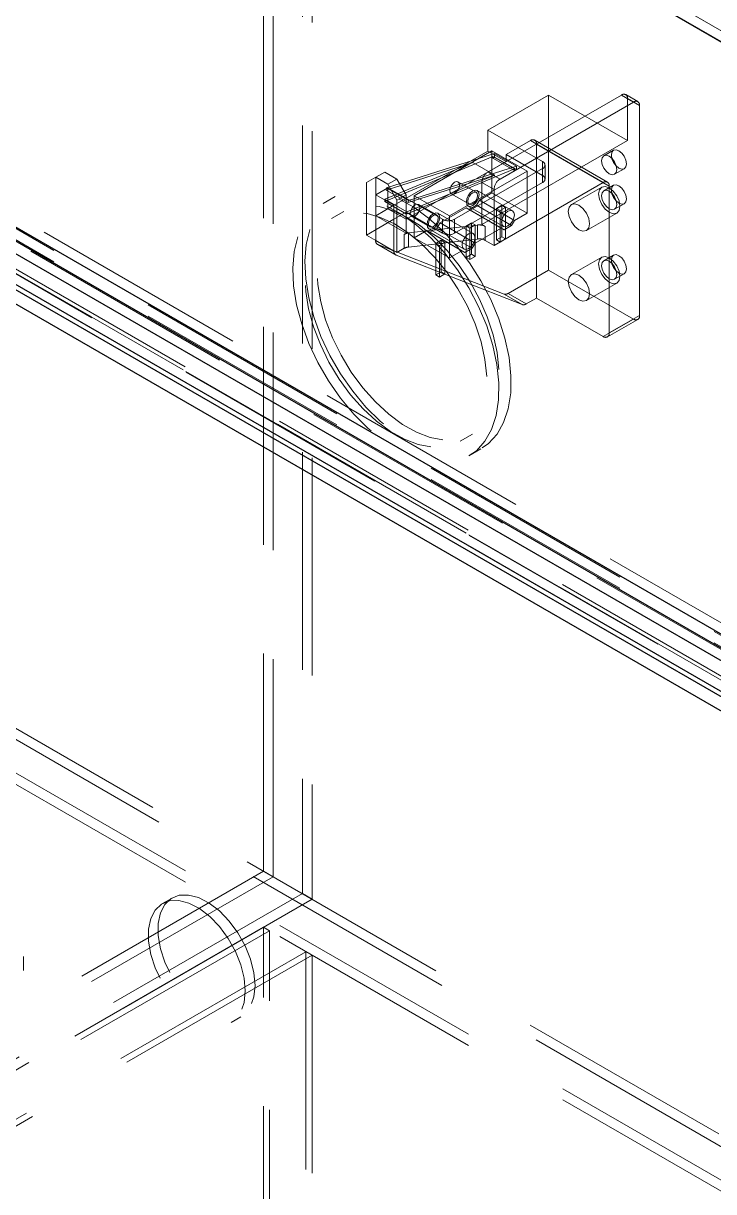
# Model space of a CAD drawing. Header units: millimetres. Extents: x 108 to 5832, y 144 to 4056.
# Drawn here: x 4700.3 to 4780.8, y 3109.6 to 3245.9 of the extents above; entities that cross this region are included whole.
import ezdxf

# ---------------------------------------------------------------- set-up
doc = ezdxf.new("R2010")
doc.units = ezdxf.units.MM
doc.header["$LTSCALE"] = 20
doc.linetypes.add('HIDDEN', pattern=[1.905, 1.27, -0.635])

msp = doc.modelspace()

# ---------------------------------------------------------------- linework, layer by layer
at = {"color": 1, "linetype": 'HIDDEN', "lineweight": 18}
for p, q in [((4116.05, 3629.24), (5279.51, 2957.59)), ((4116.97, 3628.71), (5281.15, 2956.65)), ((4115.83, 3628.06), (5280.01, 2955.99)), ((5279.51, 2956.28), (4116.05, 3627.93)), ((5279.56, 2956.33), (4116.23, 3627.9)), ((4054.96, 3593.97), (5218.42, 2922.32)), ((4054.96, 3592.67), (5218.42, 2921.01)), ((5218.14, 2920.85), (4054.96, 3592.34)), ((5219.69, 2923.05), (4065.28, 3589.48)), ((5219.69, 2921.75), (4065.28, 3588.17)), ((4059.34, 3586.22), (5213.75, 2919.79)), ((4059.38, 3586.12), (5213.8, 2919.7)), ((5213.9, 2919.71), (4059.48, 3586.13)), ((4059.48, 3584.83), (5213.9, 2918.4)), ((4363.46, 3357.56), (5280.16, 2828.37)), ((4364.17, 3355.85), (5280.16, 2827.06)), ((5280.16, 2823.14), (4364.17, 3351.93)), ((5280.16, 2821.84), (4363.46, 3351.03)), ((4728.33, 3146.93), (4728.33, 3274.64)), ((4729.46, 3146.28), (4729.46, 3273.98)), ((4732.86, 3272.02), (4732.86, 3144.32)), ((4733.99, 3271.37), (4733.99, 3143.66)), ((4761.56, 3237.49), (4754.49, 3233.41)), ((4770.05, 3237.49), (4754.49, 3228.51)), ((4761.56, 3237.49), (4770.76, 3232.18)), ((4761.56, 3237.49), (4761.56, 3217.07)), ((4771.46, 3236.67), (4770.05, 3237.49)), ((4771.96, 3236.72), (4770.55, 3237.54)), ((4770.76, 3237.08), (4772.17, 3236.26)), ((4770.76, 3232.18), (4770.76, 3237.08)), ((4755.91, 3227.69), (4771.46, 3236.67)), ((4772.17, 3236.26), (4772.17, 3211.77)), ((4760.86, 3229.73), (4754.49, 3233.41)), ((4754.49, 3230.96), (4754.49, 3233.41)), ((4770.76, 3232.18), (4753.79, 3222.38)), ((4759.44, 3232.18), (4756.61, 3230.55)), ((4759.44, 3232.18), (4767.93, 3227.28)), ((4768.43, 3227.33), (4759.94, 3232.23)), ((4760.15, 3213.81), (4760.15, 3231.77)), ((4768.64, 3226.87), (4760.15, 3231.77)), ((4755.06, 3230.33), (4742.46, 3225.08)), ((4742.68, 3226.67), (4755.27, 3230.67)), ((4754.49, 3230.96), (4742.83, 3224.22)), ((4745.9, 3225.75), (4754.95, 3230.98)), ((4756.61, 3229.73), (4754.49, 3230.96)), ((4754.95, 3230.98), (4759.05, 3228.61)), ((4754.95, 3230.98), (4754.95, 3226.08)), ((4755.06, 3230.14), (4755.06, 3230.33)), ((4755.06, 3230.33), (4757.6, 3228.87)), ((4755.27, 3230.26), (4755.06, 3230.14)), ((4755.27, 3230.67), (4757.82, 3229.2)), ((4755.27, 3230.67), (4755.27, 3230.26)), ((4755.27, 3230.26), (4757.82, 3228.79)), ((4756.61, 3229.73), (4756.61, 3230.55)), ((4760.86, 3228.1), (4756.61, 3230.55)), ((4769.14, 3231.06), (4768.01, 3230.41)), ((4851.19, 3129.58), (4678.66, 3229.18)), ((4742.49, 3225.33), (4752.75, 3229.62)), ((4752.75, 3229.62), (4742.64, 3226.4)), ((4756.61, 3229.73), (4744.95, 3223)), ((4757.6, 3228.87), (4745.01, 3223.61)), ((4745.23, 3225.2), (4757.82, 3229.2)), ((4750.6, 3223), (4760.86, 3228.92)), ((4755.3, 3228.15), (4752.75, 3229.62)), ((4755.06, 3230.14), (4757.6, 3228.67)), ((4757.6, 3228.67), (4757.6, 3228.87)), ((4757.82, 3229.2), (4757.82, 3228.79)), ((4760.86, 3228.1), (4760.86, 3229.73)), ((4760.86, 3228.92), (4760.86, 3227.28)), ((4761.15, 3227.69), (4761.15, 3229.32)), ((4769.26, 3228.24), (4770.39, 3228.89)), ((4741.41, 3227.9), (4740.35, 3227.28)), ((4740.35, 3227.28), (4741.41, 3227.9)), ((4742.47, 3228.51), (4741.41, 3227.9)), ((4741.41, 3227.9), (4742.47, 3228.51)), ((4741.41, 3227.9), (4742.83, 3227.08)), ((4741.41, 3227.9), (4741.41, 3223.4)), ((4743.89, 3227.69), (4742.47, 3228.51)), ((4742.83, 3227.08), (4743.89, 3227.69)), ((4743.89, 3227.69), (4744.95, 3225.85)), ((4745.04, 3223.87), (4755.3, 3228.15)), ((4755.3, 3228.15), (4745.18, 3224.94)), ((4750, 3223.38), (4759.05, 3228.61)), ((4754.49, 3228.51), (4755.91, 3227.69)), ((4757.82, 3228.79), (4757.6, 3228.67)), ((4759.05, 3228.61), (4759.05, 3223.71)), ((4740.35, 3227.28), (4740.35, 3221.16)), ((4742.83, 3226.67), (4741.41, 3225.85)), ((4742.64, 3226.4), (4742.68, 3226.67)), ((4742.64, 3226.4), (4745.18, 3224.94)), ((4742.68, 3226.67), (4745.23, 3225.2)), ((4743.89, 3225.24), (4742.83, 3227.08)), ((4742.83, 3226.67), (4749.19, 3223)), ((4742.83, 3224.22), (4742.83, 3226.67)), ((4750.6, 3221.36), (4760.86, 3227.28)), ((4753.13, 3226.14), (4751, 3227.36)), ((4757.35, 3223.99), (4753.25, 3226.35)), ((4755.2, 3226.47), (4753.79, 3227.28)), ((4753.79, 3222.38), (4753.79, 3227.28)), ((4767.93, 3227.28), (4755.2, 3219.93)), ((4755.2, 3219.93), (4755.2, 3226.47)), ((4767.76, 3226.76), (4764.22, 3224.71)), ((4769.14, 3226.98), (4768.01, 3226.32)), ((4768.64, 3209.73), (4768.64, 3226.87)), ((4736.68, 3225.64), (4735.27, 3224.83)), ((4743.53, 3224.63), (4741.41, 3225.85)), ((4742.46, 3225.08), (4742.49, 3225.33)), ((4742.46, 3225.08), (4745.01, 3223.61)), ((4742.49, 3225.33), (4745.04, 3223.87)), ((4744.95, 3225.85), (4743.89, 3225.24)), ((4743.89, 3225.24), (4743.89, 3219.12)), ((4744.95, 3225.85), (4744.95, 3221.36)), ((4745.18, 3224.94), (4745.23, 3225.2)), ((4745.9, 3225.75), (4750, 3223.38)), ((4745.9, 3220.85), (4745.9, 3225.75)), ((4750.2, 3225.98), (4752.33, 3224.75)), ((4753.5, 3225.24), (4753.15, 3224.63)), ((4754.95, 3226.08), (4753.5, 3225.24)), ((4757.6, 3222.87), (4753.5, 3225.24)), ((4754.95, 3226.08), (4759.05, 3223.71)), ((4769.26, 3224.16), (4770.39, 3224.81)), ((4737.68, 3223.91), (4736.27, 3223.09)), ((4741.41, 3223.4), (4743.53, 3224.63)), ((4744.95, 3221.36), (4741.41, 3223.4)), ((4741.41, 3223.4), (4741.41, 3220.52)), ((4742.83, 3224.22), (4744.95, 3223)), ((4743.53, 3224.63), (4743.53, 3223)), ((4744.95, 3223.81), (4743.53, 3223)), ((4744.95, 3223.81), (4749.19, 3221.36)), ((4745.01, 3223.61), (4745.04, 3223.87)), ((4748.53, 3223.48), (4746.41, 3224.71)), ((4752.76, 3221.33), (4748.65, 3223.7)), ((4751.95, 3224.34), (4748.91, 3222.59)), ((4750, 3218.48), (4750, 3223.38)), ((4756.05, 3221.97), (4751.95, 3224.34)), ((4752.3, 3224.14), (4751.95, 3224.34)), ((4752.2, 3224.54), (4756.3, 3222.17)), ((4753.15, 3224.63), (4752.3, 3224.14)), ((4756.4, 3221.77), (4752.3, 3224.14)), ((4757.25, 3222.26), (4753.15, 3224.63)), ((4755.48, 3224.26), (4756.12, 3224.63)), ((4755.48, 3220.59), (4755.48, 3224.26)), ((4755.48, 3224.26), (4755.91, 3224.02)), ((4755.91, 3224.02), (4756.54, 3224.38)), ((4755.91, 3220.34), (4755.91, 3224.02)), ((4756.12, 3224.63), (4756.12, 3220.95)), ((4756.12, 3224.63), (4756.54, 3224.38)), ((4756.54, 3224.38), (4756.54, 3220.71)), ((4759.05, 3223.71), (4757.6, 3222.87)), ((4765.97, 3221.68), (4769.51, 3223.72)), ((4743.53, 3223), (4740.35, 3221.16)), ((4743.53, 3219.29), (4743.53, 3223)), ((4745.24, 3221.4), (4753.26, 3222.32)), ((4745.61, 3223.32), (4747.73, 3222.1)), ((4748.91, 3222.59), (4748.55, 3221.97)), ((4753.01, 3220.22), (4748.91, 3222.59)), ((4749.19, 3223), (4749.19, 3221.36)), ((4750.6, 3221.36), (4750.6, 3223)), ((4751.95, 3222.22), (4752.58, 3222.59)), ((4751.95, 3218.55), (4751.95, 3222.22)), ((4751.95, 3222.22), (4752.37, 3221.97)), ((4752.37, 3221.97), (4753.01, 3222.34)), ((4752.58, 3222.59), (4752.58, 3218.91)), ((4752.58, 3222.59), (4753.01, 3222.34)), ((4753.01, 3222.34), (4753.01, 3218.67)), ((4753.26, 3220.69), (4753.26, 3222.32)), ((4753.79, 3222.38), (4754.16, 3222.17)), ((4754.16, 3222.17), (4754.16, 3220.53)), ((4757.25, 3222.26), (4756.4, 3221.77)), ((4757.6, 3222.87), (4757.25, 3222.26)), ((4740.35, 3221.16), (4743.89, 3219.12)), ((4744.73, 3221.24), (4744.95, 3221.36)), ((4744.73, 3219.61), (4744.73, 3221.24)), ((4745.24, 3221.4), (4745.24, 3219.76)), ((4753.26, 3220.69), (4745.24, 3219.76)), ((4747.35, 3221.69), (4745.9, 3220.85)), ((4745.9, 3220.85), (4750, 3218.48)), ((4751.45, 3219.32), (4747.35, 3221.69)), ((4747.7, 3221.49), (4747.35, 3221.69)), ((4747.6, 3221.88), (4751.71, 3219.51)), ((4748.55, 3221.97), (4747.7, 3221.49)), ((4751.81, 3219.12), (4747.7, 3221.49)), ((4752.65, 3219.61), (4748.55, 3221.97)), ((4752.37, 3218.3), (4752.37, 3221.97)), ((4756.05, 3221.97), (4753.01, 3220.22)), ((4756.12, 3220.95), (4755.48, 3220.59)), ((4756.54, 3220.71), (4755.91, 3220.34)), ((4756.4, 3221.77), (4756.05, 3221.97)), ((4756.12, 3220.95), (4756.54, 3220.71)), ((4741.41, 3220.52), (4743.53, 3219.29)), ((4741.62, 3220.06), (4743.74, 3218.84)), ((4743.79, 3218.81), (4741.66, 3220.04)), ((4756.38, 3214.27), (4741.66, 3220.04)), ((4744.73, 3219.61), (4743.89, 3219.12)), ((4748.41, 3220.18), (4749.05, 3220.55)), ((4748.41, 3216.5), (4748.41, 3220.18)), ((4748.41, 3220.18), (4748.84, 3219.93)), ((4748.84, 3219.93), (4749.47, 3220.3)), ((4748.84, 3216.26), (4748.84, 3219.93)), ((4749.05, 3220.55), (4749.05, 3216.87)), ((4749.05, 3220.55), (4749.47, 3220.3)), ((4749.47, 3220.3), (4749.47, 3216.63)), ((4751.45, 3219.32), (4750, 3218.48)), ((4751.81, 3219.12), (4751.45, 3219.32)), ((4752.65, 3219.61), (4751.81, 3219.12)), ((4753.01, 3220.22), (4752.65, 3219.61)), ((4755.2, 3219.93), (4754.16, 3220.53)), ((4755.48, 3220.59), (4755.91, 3220.34)), ((4758.5, 3213.05), (4743.79, 3218.81)), ((4752.58, 3218.91), (4751.95, 3218.55)), ((4751.95, 3218.55), (4752.37, 3218.3)), ((4753.01, 3218.67), (4752.37, 3218.3)), ((4752.58, 3218.91), (4753.01, 3218.67)), ((4767.76, 3218.59), (4764.22, 3216.55)), ((4769.14, 3218.81), (4768.01, 3218.16)), ((4749.05, 3216.87), (4748.41, 3216.5)), ((4749.47, 3216.63), (4748.84, 3216.26)), ((4749.05, 3216.87), (4749.47, 3216.63)), ((4761.56, 3217.07), (4756.84, 3214.35)), ((4761.56, 3217.07), (4771.46, 3211.36)), ((4769.26, 3215.99), (4770.39, 3216.65)), ((4748.41, 3216.5), (4748.84, 3216.26)), ((4765.97, 3213.52), (4769.51, 3215.56)), ((4756.38, 3214.27), (4758.5, 3213.05)), ((4758.96, 3213.12), (4756.84, 3214.35)), ((4758.96, 3213.12), (4760.15, 3213.81)), ((4760.15, 3213.81), (4767.93, 3209.32)), ((4771.46, 3211.36), (4767.93, 3209.32)), ((4768.43, 3209.27), (4771.96, 3211.31)), ((4768.64, 3209.73), (4772.17, 3211.77)), ((4751.26, 3197.11), (4752.68, 3197.93)), ((4752.26, 3195.38), (4753.68, 3196.2)), ((4674.17, 3115.66), (4728.33, 3146.93)), ((4675.3, 3115.01), (4729.46, 3146.28)), ((4728.33, 3146.93), (4729.46, 3146.28)), ((4732.86, 3144.32), (4678.69, 3113.05)), ((4733.99, 3143.66), (4679.82, 3112.4)), ((4717.68, 3143.81), (4716.55, 3143.16)), ((4733.99, 3143.66), (4732.86, 3144.32)), ((4728.33, 3140.4), (4673.74, 3108.88)), ((4728.33, 3140.4), (4729.04, 3139.99)), ((4728.33, 3017.92), (4728.33, 3140.4)), ((4729.04, 3139.99), (4674.45, 3108.48)), ((4729.04, 3017.51), (4729.04, 3139.99)), ((4678.69, 3106.03), (4733.28, 3137.54)), ((4733.99, 3137.13), (4733.28, 3137.54)), ((4733.28, 3137.54), (4733.28, 3015.06)), ((4679.4, 3105.62), (4733.99, 3137.13)), ((4700.35, 3135.34), (4700.35, 3136.97)), ((4733.99, 3137.13), (4733.99, 3014.65)), ((4724.55, 3129.3), (4725.68, 3129.96))]:
    msp.add_line(p, q, dxfattribs=at)
at = {"color": 7, "linetype": 'Continuous', "lineweight": 25}
for p, q in [((4053.47, 3595), (5217.37, 2923.09)), ((4053.47, 3593.36), (5217.37, 2921.46)), ((4300.95, 3444.82), (5213, 2918.31)), ((4847.65, 3127.54), (4675.12, 3227.14))]:
    msp.add_line(p, q, dxfattribs=at)
at = {"color": 8, "linetype": 'Continuous', "lineweight": 25}
for p, q in [((4300.95, 3449.03), (5217.01, 2920.2)), ((4300.95, 3445.43), (5212.62, 2919.13))]:
    msp.add_line(p, q, dxfattribs=at)
at = {"color": 1, "linetype": 'HIDDEN', "lineweight": 18, "flags": 128}
for points in [[(4769.52, 3228.81), (4769.45, 3229.24), (4769.26, 3229.68), (4768.97, 3230.07), (4768.64, 3230.34), (4768.3, 3230.46), (4768.01, 3230.41), (4767.82, 3230.18), (4767.75, 3229.83), (4767.82, 3229.4), (4768.01, 3228.96), (4768.3, 3228.58), (4768.64, 3228.3), (4768.97, 3228.18), (4769.26, 3228.24), (4769.45, 3228.46), (4769.52, 3228.81)], [(4770.65, 3229.47), (4770.58, 3229.9), (4770.39, 3230.34), (4770.1, 3230.72), (4769.77, 3231), (4769.43, 3231.11), (4769.14, 3231.06), (4768.95, 3230.84), (4768.88, 3230.49), (4768.95, 3230.06), (4769.14, 3229.61), (4769.43, 3229.23), (4769.77, 3228.96), (4770.1, 3228.84), (4770.39, 3228.89), (4770.58, 3229.11), (4770.65, 3229.47)], [(4757.18, 3204.74), (4756.96, 3206.88), (4756.48, 3209.11), (4755.77, 3211.37), (4754.83, 3213.63), (4753.68, 3215.82), (4752.35, 3217.91), (4750.87, 3219.86), (4749.27, 3221.61), (4747.58, 3223.13), (4745.84, 3224.4), (4744.09, 3225.37), (4742.36, 3226.04), (4740.68, 3226.39), (4739.11, 3226.41), (4737.66, 3226.09), (4736.38, 3225.46), (4735.28, 3224.51), (4734.39, 3223.27), (4733.73, 3221.77), (4733.32, 3220.04), (4733.16, 3218.12), (4733.26, 3216.04), (4733.6, 3213.85), (4734.2, 3211.6), (4735.03, 3209.34), (4736.08, 3207.11), (4737.32, 3204.96), (4738.73, 3202.93), (4740.27, 3201.08), (4741.92, 3199.44), (4743.64, 3198.04), (4745.39, 3196.92), (4747.14, 3196.09), (4748.85, 3195.58), (4750.47, 3195.4), (4751.99, 3195.55), (4753.36, 3196.03), (4754.55, 3196.82), (4755.55, 3197.91), (4756.32, 3199.29), (4756.86, 3200.9), (4757.15, 3202.74), (4757.18, 3204.74)], [(4750.04, 3226.34), (4750.08, 3226.62), (4750.2, 3226.9), (4750.39, 3227.15), (4750.6, 3227.32), (4750.82, 3227.4), (4751, 3227.36), (4751.13, 3227.22), (4751.17, 3227), (4751.13, 3226.72), (4751, 3226.44), (4750.82, 3226.19), (4750.6, 3226.02), (4750.39, 3225.94), (4750.2, 3225.98), (4750.08, 3226.12), (4750.04, 3226.34)], [(4751.98, 3225.02), (4752.04, 3225.38), (4752.2, 3225.75), (4752.44, 3226.07), (4752.73, 3226.3), (4753.01, 3226.4), (4753.25, 3226.35), (4753.41, 3226.17), (4753.47, 3225.87), (4753.41, 3225.51), (4753.25, 3225.14), (4753.01, 3224.82), (4752.73, 3224.59), (4752.44, 3224.49), (4752.2, 3224.54), (4752.04, 3224.72), (4751.98, 3225.02)], [(4753.29, 3225.77), (4753.25, 3226), (4753.13, 3226.14), (4752.94, 3226.17), (4752.73, 3226.1), (4752.51, 3225.92), (4752.33, 3225.68), (4752.2, 3225.39), (4752.16, 3225.12), (4752.2, 3224.89), (4752.33, 3224.75), (4752.51, 3224.72), (4752.73, 3224.79), (4752.94, 3224.97), (4753.13, 3225.21), (4753.25, 3225.5), (4753.29, 3225.77)], [(4769.87, 3224.53), (4769.78, 3225.13), (4769.51, 3225.75), (4769.11, 3226.29), (4768.64, 3226.67), (4768.16, 3226.83), (4767.76, 3226.76), (4767.49, 3226.45), (4767.4, 3225.95), (4767.49, 3225.35), (4767.76, 3224.73), (4768.16, 3224.19), (4768.64, 3223.81), (4769.11, 3223.65), (4769.51, 3223.72), (4769.78, 3224.03), (4769.87, 3224.53)], [(4769.52, 3224.73), (4769.45, 3225.16), (4769.26, 3225.6), (4768.97, 3225.99), (4768.64, 3226.26), (4768.3, 3226.38), (4768.01, 3226.32), (4767.82, 3226.1), (4767.75, 3225.75), (4767.82, 3225.32), (4768.01, 3224.88), (4768.3, 3224.49), (4768.64, 3224.22), (4768.97, 3224.1), (4769.26, 3224.16), (4769.45, 3224.38), (4769.52, 3224.73)], [(4770.65, 3225.38), (4770.58, 3225.81), (4770.39, 3226.25), (4770.1, 3226.64), (4769.77, 3226.91), (4769.43, 3227.03), (4769.14, 3226.98), (4768.95, 3226.76), (4768.88, 3226.4), (4768.95, 3225.97), (4769.14, 3225.53), (4769.43, 3225.15), (4769.77, 3224.87), (4770.1, 3224.75), (4770.39, 3224.81), (4770.58, 3225.03), (4770.65, 3225.38)], [(4755.77, 3203.93), (4755.54, 3206.07), (4755.07, 3208.29), (4754.36, 3210.56), (4753.41, 3212.81), (4752.27, 3215.01), (4750.94, 3217.1), (4749.46, 3219.04), (4747.86, 3220.79), (4746.17, 3222.32), (4744.43, 3223.58), (4742.67, 3224.56), (4740.94, 3225.23), (4739.27, 3225.57), (4737.7, 3225.59), (4736.25, 3225.28), (4734.96, 3224.64), (4733.86, 3223.69), (4732.98, 3222.46), (4732.32, 3220.96), (4731.91, 3219.23), (4731.75, 3217.3), (4731.84, 3215.22), (4732.19, 3213.03), (4732.79, 3210.78), (4733.62, 3208.52), (4734.66, 3206.29), (4735.9, 3204.14), (4737.31, 3202.12), (4738.86, 3200.26), (4740.51, 3198.62), (4742.23, 3197.22), (4743.98, 3196.1), (4745.73, 3195.28), (4747.43, 3194.77), (4749.06, 3194.58), (4750.58, 3194.73), (4751.94, 3195.21), (4753.14, 3196), (4754.14, 3197.1), (4754.91, 3198.47), (4755.45, 3200.09), (4755.73, 3201.92), (4755.77, 3203.93)], [(4745.44, 3223.69), (4745.49, 3223.96), (4745.61, 3224.25), (4745.79, 3224.49), (4746.01, 3224.67), (4746.22, 3224.74), (4746.41, 3224.71), (4746.53, 3224.57), (4746.57, 3224.34), (4746.53, 3224.07), (4746.41, 3223.79), (4746.22, 3223.54), (4746.01, 3223.36), (4745.79, 3223.29), (4745.61, 3223.32), (4745.49, 3223.46), (4745.44, 3223.69)], [(4766.34, 3222.48), (4766.24, 3223.09), (4765.97, 3223.7), (4765.57, 3224.25), (4765.1, 3224.63), (4764.63, 3224.79), (4764.22, 3224.71), (4763.96, 3224.41), (4763.86, 3223.91), (4763.96, 3223.31), (4764.22, 3222.69), (4764.63, 3222.15), (4765.1, 3221.77), (4765.57, 3221.61), (4765.97, 3221.68), (4766.24, 3221.99), (4766.34, 3222.48)], [(4754.36, 3204.65), (4754.14, 3206.64), (4753.69, 3208.7), (4753, 3210.8), (4752.1, 3212.87), (4751, 3214.89), (4749.73, 3216.79), (4748.32, 3218.54), (4746.8, 3220.09), (4745.21, 3221.4), (4743.59, 3222.45), (4741.98, 3223.21), (4740.4, 3223.66), (4738.91, 3223.8), (4737.52, 3223.61), (4736.29, 3223.11), (4735.23, 3222.3), (4734.37, 3221.21), (4733.73, 3219.85), (4733.32, 3218.27), (4733.16, 3216.5), (4733.25, 3214.57), (4733.58, 3212.55), (4734.16, 3210.46), (4734.96, 3208.37), (4735.96, 3206.31), (4737.15, 3204.35), (4738.49, 3202.52), (4739.96, 3200.87), (4741.51, 3199.43), (4743.12, 3198.25), (4744.75, 3197.34), (4746.35, 3196.73), (4747.89, 3196.44), (4749.33, 3196.46), (4750.64, 3196.81), (4751.8, 3197.47), (4752.76, 3198.42), (4753.51, 3199.65), (4754.04, 3201.12), (4754.32, 3202.8), (4754.36, 3204.65)], [(4755.77, 3205.47), (4755.56, 3207.45), (4755.1, 3209.52), (4754.41, 3211.61), (4753.51, 3213.69), (4752.41, 3215.71), (4751.14, 3217.61), (4749.73, 3219.35), (4748.22, 3220.9), (4746.63, 3222.22), (4745.01, 3223.26), (4743.39, 3224.02), (4741.82, 3224.48), (4740.32, 3224.61), (4738.94, 3224.43), (4737.7, 3223.92), (4736.64, 3223.12), (4735.78, 3222.02), (4735.14, 3220.67), (4734.74, 3219.09), (4734.57, 3217.31), (4734.66, 3215.39), (4735, 3213.36), (4735.57, 3211.28), (4736.37, 3209.18), (4737.37, 3207.13), (4738.56, 3205.17), (4739.91, 3203.34), (4741.37, 3201.68), (4742.93, 3200.25), (4744.54, 3199.06), (4746.16, 3198.16), (4747.76, 3197.55), (4749.3, 3197.25), (4750.74, 3197.28), (4752.06, 3197.63), (4753.21, 3198.28), (4754.17, 3199.24), (4754.93, 3200.46), (4755.45, 3201.93), (4755.73, 3203.62), (4755.77, 3205.47)], [(4747.39, 3222.36), (4747.44, 3222.72), (4747.6, 3223.09), (4747.85, 3223.42), (4748.13, 3223.65), (4748.41, 3223.75), (4748.65, 3223.7), (4748.82, 3223.52), (4748.87, 3223.22), (4748.82, 3222.86), (4748.65, 3222.49), (4748.41, 3222.16), (4748.13, 3221.93), (4747.85, 3221.84), (4747.6, 3221.88), (4747.44, 3222.07), (4747.39, 3222.36)], [(4748.69, 3223.12), (4748.65, 3223.34), (4748.53, 3223.48), (4748.35, 3223.52), (4748.13, 3223.44), (4747.91, 3223.27), (4747.73, 3223.02), (4747.61, 3222.74), (4747.56, 3222.46), (4747.61, 3222.24), (4747.73, 3222.1), (4747.91, 3222.06), (4748.13, 3222.14), (4748.35, 3222.31), (4748.53, 3222.56), (4748.65, 3222.84), (4748.69, 3223.12)], [(4756.08, 3222.65), (4756.14, 3223.01), (4756.3, 3223.38), (4756.54, 3223.71), (4756.83, 3223.93), (4757.11, 3224.03), (4757.35, 3223.99), (4757.51, 3223.8), (4757.57, 3223.51), (4757.51, 3223.15), (4757.35, 3222.77), (4757.11, 3222.45), (4756.83, 3222.22), (4756.54, 3222.12), (4756.3, 3222.17), (4756.14, 3222.35), (4756.08, 3222.65)], [(4751.49, 3220), (4751.54, 3220.36), (4751.71, 3220.73), (4751.95, 3221.05), (4752.23, 3221.28), (4752.51, 3221.38), (4752.76, 3221.33), (4752.92, 3221.15), (4752.97, 3220.85), (4752.92, 3220.49), (4752.76, 3220.12), (4752.51, 3219.8), (4752.23, 3219.57), (4751.95, 3219.47), (4751.71, 3219.51), (4751.54, 3219.7), (4751.49, 3220)], [(4769.87, 3216.36), (4769.78, 3216.96), (4769.51, 3217.58), (4769.11, 3218.12), (4768.64, 3218.5), (4768.16, 3218.67), (4767.76, 3218.59), (4767.49, 3218.28), (4767.4, 3217.79), (4767.49, 3217.19), (4767.76, 3216.57), (4768.16, 3216.03), (4768.64, 3215.65), (4769.11, 3215.48), (4769.51, 3215.56), (4769.78, 3215.87), (4769.87, 3216.36)], [(4769.52, 3216.56), (4769.45, 3216.99), (4769.26, 3217.44), (4768.97, 3217.82), (4768.64, 3218.1), (4768.3, 3218.21), (4768.01, 3218.16), (4767.82, 3217.94), (4767.75, 3217.58), (4767.82, 3217.16), (4768.01, 3216.71), (4768.3, 3216.33), (4768.64, 3216.05), (4768.97, 3215.94), (4769.26, 3215.99), (4769.45, 3216.21), (4769.52, 3216.56)], [(4770.65, 3217.22), (4770.58, 3217.65), (4770.39, 3218.09), (4770.1, 3218.48), (4769.77, 3218.75), (4769.43, 3218.87), (4769.14, 3218.81), (4768.95, 3218.59), (4768.88, 3218.24), (4768.95, 3217.81), (4769.14, 3217.37), (4769.43, 3216.98), (4769.77, 3216.71), (4770.1, 3216.59), (4770.39, 3216.65), (4770.58, 3216.87), (4770.65, 3217.22)], [(4766.34, 3214.32), (4766.24, 3214.92), (4765.97, 3215.54), (4765.57, 3216.08), (4765.1, 3216.46), (4764.63, 3216.63), (4764.22, 3216.55), (4763.96, 3216.24), (4763.86, 3215.75), (4763.96, 3215.15), (4764.22, 3214.53), (4764.63, 3213.99), (4765.1, 3213.6), (4765.57, 3213.44), (4765.97, 3213.52), (4766.24, 3213.83), (4766.34, 3214.32)], [(4726.21, 3132.97), (4726.08, 3134.45), (4725.69, 3136.01), (4725.06, 3137.59), (4724.21, 3139.1), (4723.2, 3140.47), (4722.07, 3141.65), (4720.86, 3142.58), (4719.64, 3143.21), (4718.46, 3143.51), (4717.38, 3143.47), (4716.45, 3143.1), (4715.7, 3142.4), (4715.19, 3141.41), (4714.93, 3140.19), (4714.93, 3138.77), (4715.19, 3137.24), (4715.7, 3135.66), (4716.45, 3134.11), (4717.38, 3132.66), (4718.46, 3131.37), (4719.64, 3130.31), (4720.86, 3129.53), (4722.07, 3129.06), (4723.2, 3128.93), (4724.21, 3129.14), (4725.06, 3129.68), (4725.69, 3130.53), (4726.08, 3131.64), (4726.21, 3132.97)], [(4727.34, 3133.62), (4727.21, 3135.1), (4726.82, 3136.66), (4726.19, 3138.24), (4725.35, 3139.75), (4724.33, 3141.13), (4723.2, 3142.31), (4721.99, 3143.23), (4720.77, 3143.86), (4719.59, 3144.16), (4718.51, 3144.13), (4717.58, 3143.75), (4716.84, 3143.05), (4716.32, 3142.07), (4716.06, 3140.84), (4716.06, 3139.43), (4716.32, 3137.89), (4716.84, 3136.32), (4717.58, 3134.76), (4718.51, 3133.31), (4719.59, 3132.03), (4720.77, 3130.97), (4721.99, 3130.19), (4723.2, 3129.72), (4724.33, 3129.58), (4725.35, 3129.79), (4726.19, 3130.33), (4726.82, 3131.18), (4727.21, 3132.29), (4727.34, 3133.62)]]:
    msp.add_lwpolyline(points, dxfattribs=at)
at = {"color": 1, "linetype": 'HIDDEN', "lineweight": 18}
for centre, radius, start, end in [((4770.33, 3237.15), 0.437, 350.7883, 129.198), ((4771.74, 3236.33), 0.437, 350.7883, 129.198), ((4759.72, 3231.84), 0.437, 350.7887, 129.2094), ((4760.7, 3229.32), 0.437, 290.7756, 69.2185), ((4755.32, 3227.21), 1.54, 122.6093, 177.3917), ((4756.74, 3226.4), 1.54, 122.6093, 177.3917), ((4760.7, 3227.69), 0.437, 290.7756, 69.2185), ((4768.2, 3226.94), 0.437, 350.7887, 129.2094), ((4749.9, 3224.36), 1.54, 242.6089, 297.394), ((4753.46, 3220.82), 1.52, 62.5003, 97.6723), ((4745.38, 3220.06), 1.34, 95.6562, 118.6786), ((4749.9, 3222.73), 1.54, 242.6089, 297.394), ((4753.46, 3219.19), 1.52, 62.5003, 97.6723), ((4741.88, 3220.46), 0.477, 173.1108, 242.4286), ((4744.01, 3219.24), 0.477, 173.1108, 242.4286), ((4745.38, 3218.43), 1.34, 95.6562, 118.6786), ((4756.54, 3214.79), 0.535, 253.4376, 304.3949), ((4758.66, 3213.56), 0.535, 253.4376, 304.3949), ((4771.74, 3211.7), 0.437, 230.8038, 9.2188), ((4768.2, 3209.66), 0.437, 230.8038, 9.2188)]:
    msp.add_arc(centre, radius, start, end, dxfattribs=at)

doc.saveas('drawing.dxf')
